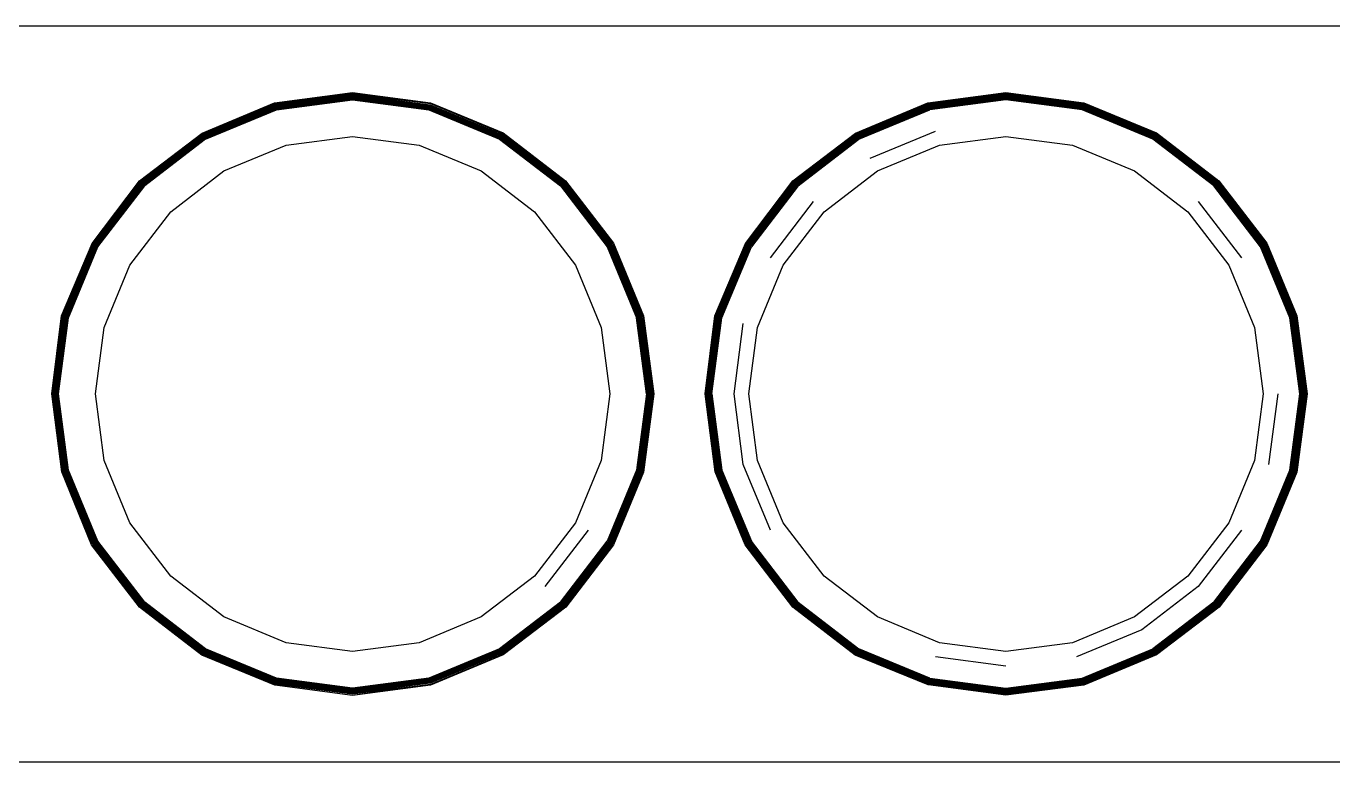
# Model space of a CAD drawing. Header units: metres. Extents: x 217 to 1422, y -179 to 129.
# Drawn here: x 478.0016 to 478.0727, y 63.6636 to 63.7036 of the extents above; entities that cross this region are included whole.
import ezdxf

# ---------------------------------------------------------------- set-up
doc = ezdxf.new("R2010")
doc.units = ezdxf.units.M
doc.header["$LTSCALE"] = 0.5
doc.header["$MEASUREMENT"] = 0
doc.layers.add('+1', color=255, linetype='Continuous')

# ---------------------------------------------------------------- blocks, each defined once
blk = doc.blocks.new('Chemistry Lab table pl')
at = {"layer": '+1', "transparency": 33554687}
for p, q in [((4.036367, 4.576938), (4.036367, 4.256938)), ((4.076367, 4.256938), (4.076367, 4.576938)), ((4.052124, 4.486107), (4.056367, 4.48667)), ((4.052132, 4.486076), (4.056367, 4.48667)), ((4.052132, 4.486076), (4.056367, 4.486618)), ((4.052141, 4.486043), (4.056367, 4.486618)), ((4.052152, 4.486), (4.056367, 4.486578)), ((4.052159, 4.485975), (4.056367, 4.486529)), ((4.052166, 4.485948), (4.056367, 4.486501)), ((4.052174, 4.48592), (4.056367, 4.486472)), ((4.052182, 4.48589), (4.056367, 4.486441)), ((4.05219, 4.485858), (4.056367, 4.486408)), ((4.056367, 4.48667), (4.06061, 4.486107)), ((4.056367, 4.486618), (4.060597, 4.486061)), ((4.056367, 4.486578), (4.060581, 4.486)), ((4.056367, 4.486578), (4.060597, 4.486061)), ((4.056367, 4.486529), (4.060574, 4.485975)), ((4.056367, 4.486501), (4.060567, 4.485948)), ((4.056367, 4.486472), (4.060559, 4.48592)), ((4.056367, 4.486441), (4.060551, 4.48589)), ((4.056367, 4.486408), (4.060543, 4.485858)), ((4.048173, 4.484463), (4.052124, 4.486107)), ((4.048173, 4.484463), (4.052132, 4.486076)), ((4.048193, 4.484428), (4.052141, 4.486043)), ((4.048213, 4.484393), (4.052141, 4.486043)), ((4.048213, 4.484393), (4.052152, 4.486)), ((4.048238, 4.484351), (4.052159, 4.485975)), ((4.048252, 4.484327), (4.052166, 4.485948)), ((4.048267, 4.484301), (4.052174, 4.48592)), ((4.048282, 4.484274), (4.052182, 4.48589)), ((4.048298, 4.484246), (4.05219, 4.485858)), ((4.048315, 4.484218), (4.052199, 4.485826)), ((4.048332, 4.484188), (4.052208, 4.485793)), ((4.048349, 4.484158), (4.052216, 4.48576)), ((4.052225, 4.485726), (4.048367, 4.484128)), ((4.052199, 4.485826), (4.056367, 4.486375)), ((4.052208, 4.485793), (4.056367, 4.486341)), ((4.052216, 4.48576), (4.056367, 4.486306)), ((4.056367, 4.486272), (4.052225, 4.485726)), ((4.056367, 4.486375), (4.060535, 4.485826)), ((4.056367, 4.486341), (4.060526, 4.485793)), ((4.056367, 4.486306), (4.060517, 4.48576)), ((4.060508, 4.485726), (4.056367, 4.486272)), ((4.064367, 4.484128), (4.060508, 4.485726)), ((4.060517, 4.48576), (4.064384, 4.484158)), ((4.060526, 4.485793), (4.064401, 4.484188)), ((4.060535, 4.485826), (4.064418, 4.484218)), ((4.060543, 4.485858), (4.064435, 4.484246)), ((4.060551, 4.48589), (4.064451, 4.484274)), ((4.060559, 4.48592), (4.064467, 4.484301)), ((4.060567, 4.485948), (4.064481, 4.484327)), ((4.060574, 4.485975), (4.064495, 4.484351)), ((4.060581, 4.486), (4.064508, 4.484373)), ((4.060597, 4.486061), (4.06454, 4.484428)), ((4.06061, 4.486107), (4.064564, 4.484469)), ((4.056367, 4.485071), (4.060197, 4.484567)), ((4.044774, 4.481864), (4.048173, 4.484463)), ((4.044797, 4.481842), (4.048173, 4.484463)), ((4.044797, 4.481842), (4.048193, 4.484428)), ((4.044836, 4.481802), (4.048213, 4.484393)), ((4.044871, 4.481767), (4.048238, 4.484351)), ((4.044891, 4.481747), (4.048252, 4.484327)), ((4.044911, 4.481727), (4.048267, 4.484301)), ((4.044933, 4.481705), (4.048282, 4.484274)), ((4.052743, 4.483794), (4.056367, 4.484272)), ((4.056367, 4.484272), (4.05999, 4.483794)), ((4.064451, 4.484274), (4.0678, 4.481705)), ((4.064467, 4.484301), (4.067822, 4.481727)), ((4.064481, 4.484327), (4.067843, 4.481747)), ((4.064495, 4.484351), (4.067862, 4.481767)), ((4.064508, 4.484373), (4.06788, 4.481785)), ((4.06454, 4.484428), (4.067925, 4.48183)), ((4.064564, 4.484469), (4.067962, 4.481867)), ((4.044956, 4.481682), (4.048298, 4.484246)), ((4.04498, 4.481658), (4.048315, 4.484218)), ((4.045004, 4.481634), (4.048332, 4.484188)), ((4.045028, 4.48161), (4.048349, 4.484158)), ((4.048367, 4.484128), (4.045053, 4.481585)), ((4.049367, 4.482396), (4.052743, 4.483794)), ((4.05999, 4.483794), (4.063367, 4.482396)), ((4.06768, 4.481585), (4.064367, 4.484128)), ((4.064384, 4.484158), (4.067705, 4.48161)), ((4.064401, 4.484188), (4.067729, 4.481634)), ((4.064418, 4.484218), (4.067754, 4.481658)), ((4.064435, 4.484246), (4.067777, 4.481682)), ((4.045902, 4.480737), (4.048967, 4.483089)), ((4.063767, 4.483089), (4.066832, 4.480737)), ((4.046467, 4.480171), (4.049367, 4.482396)), ((4.063367, 4.482396), (4.066266, 4.480171)), ((4.042165, 4.478471), (4.044774, 4.481864)), ((4.04221, 4.478445), (4.044797, 4.481842)), ((4.04221, 4.478445), (4.044836, 4.481802)), ((4.042245, 4.478425), (4.044836, 4.481802)), ((4.042288, 4.4784), (4.044871, 4.481767)), ((4.042312, 4.478386), (4.044891, 4.481747)), ((4.042337, 4.478372), (4.044911, 4.481727)), ((4.042364, 4.478356), (4.044933, 4.481705)), ((4.042392, 4.47834), (4.044956, 4.481682)), ((4.042421, 4.478323), (4.04498, 4.481658)), ((4.04245, 4.478306), (4.045004, 4.481634)), ((4.04248, 4.478289), (4.045028, 4.48161)), ((4.045053, 4.481585), (4.04251, 4.478272)), ((4.06768, 4.481585), (4.070223, 4.478272)), ((4.067705, 4.48161), (4.070253, 4.478289)), ((4.067729, 4.481634), (4.070283, 4.478306)), ((4.067754, 4.481658), (4.070313, 4.478323)), ((4.067777, 4.481682), (4.070341, 4.47834)), ((4.0678, 4.481705), (4.070369, 4.478356)), ((4.067822, 4.481727), (4.070396, 4.478372)), ((4.067843, 4.481747), (4.070422, 4.478386)), ((4.067862, 4.481767), (4.070446, 4.4784)), ((4.06788, 4.481785), (4.070468, 4.478413)), ((4.067925, 4.48183), (4.070523, 4.478445)), ((4.067962, 4.481867), (4.070549, 4.478459)), ((4.066832, 4.480737), (4.069184, 4.477671)), ((4.044242, 4.477272), (4.046467, 4.480171)), ((4.066266, 4.480171), (4.068491, 4.477272)), ((4.040527, 4.474516), (4.042165, 4.478471)), ((4.040562, 4.474506), (4.04221, 4.478445)), ((4.040595, 4.474497), (4.04221, 4.478445)), ((4.040639, 4.474486), (4.042245, 4.478425)), ((4.040663, 4.474479), (4.042288, 4.4784)), ((4.04069, 4.474472), (4.042312, 4.478386)), ((4.040719, 4.474464), (4.042337, 4.478372)), ((4.040749, 4.474456), (4.042364, 4.478356)), ((4.04078, 4.474448), (4.042392, 4.47834)), ((4.040812, 4.474439), (4.042421, 4.478323)), ((4.040845, 4.474431), (4.04245, 4.478306)), ((4.040878, 4.474422), (4.04248, 4.478289)), ((4.04251, 4.478272), (4.040912, 4.474413)), ((4.071821, 4.474413), (4.070223, 4.478272)), ((4.070253, 4.478289), (4.071855, 4.474422)), ((4.070283, 4.478306), (4.071889, 4.474431)), ((4.070313, 4.478323), (4.071921, 4.474439)), ((4.070341, 4.47834), (4.071954, 4.474448)), ((4.070369, 4.478356), (4.071985, 4.474456)), ((4.070396, 4.478372), (4.072015, 4.474464)), ((4.070422, 4.478386), (4.072043, 4.474472)), ((4.070446, 4.4784), (4.07207, 4.474479)), ((4.070468, 4.478413), (4.072095, 4.474486)), ((4.070468, 4.478413), (4.072138, 4.474497)), ((4.070523, 4.478445), (4.072195, 4.474513)), ((4.070523, 4.478445), (4.072138, 4.474497)), ((4.070549, 4.478459), (4.072195, 4.474513)), ((4.042844, 4.473895), (4.044242, 4.477272)), ((4.068491, 4.477272), (4.06989, 4.473895)), ((4.069184, 4.477671), (4.070662, 4.474102)), ((4.039968, 4.470272), (4.040527, 4.474516)), ((4.040004, 4.470272), (4.040527, 4.474516)), ((4.040004, 4.470272), (4.040562, 4.474506)), ((4.040039, 4.470272), (4.040562, 4.474506)), ((4.040039, 4.470272), (4.040595, 4.474497)), ((4.040039, 4.470272), (4.040639, 4.474486)), ((4.040084, 4.470272), (4.040639, 4.474486)), ((4.040109, 4.470272), (4.040663, 4.474479)), ((4.040137, 4.470272), (4.04069, 4.474472)), ((4.040167, 4.470272), (4.040719, 4.474464)), ((4.040198, 4.470272), (4.040749, 4.474456)), ((4.04023, 4.470272), (4.04078, 4.474448)), ((4.040263, 4.470272), (4.040812, 4.474439)), ((4.040297, 4.470272), (4.040845, 4.474431)), ((4.040332, 4.470272), (4.040878, 4.474422)), ((4.040912, 4.474413), (4.040367, 4.470272)), ((4.072367, 4.470272), (4.071821, 4.474413)), ((4.071855, 4.474422), (4.072401, 4.470272)), ((4.071889, 4.474431), (4.072436, 4.470272)), ((4.071921, 4.474439), (4.07247, 4.470272)), ((4.071954, 4.474448), (4.072503, 4.470272)), ((4.071985, 4.474456), (4.072536, 4.470272)), ((4.072015, 4.474464), (4.072567, 4.470272)), ((4.072043, 4.474472), (4.072596, 4.470272)), ((4.07207, 4.474479), (4.072624, 4.470272)), ((4.072095, 4.474486), (4.072673, 4.470272)), ((4.072138, 4.474497), (4.072673, 4.470272)), ((4.072138, 4.474497), (4.072713, 4.470272)), ((4.072195, 4.474513), (4.072742, 4.470272)), ((4.042367, 4.470272), (4.042844, 4.473895)), ((4.06989, 4.473895), (4.070367, 4.470272)), ((4.040527, 4.466027), (4.039968, 4.470272)), ((4.040562, 4.466037), (4.040004, 4.470272)), ((4.040595, 4.466046), (4.040039, 4.470272)), ((4.040639, 4.466057), (4.040084, 4.470272)), ((4.040663, 4.466064), (4.040109, 4.470272)), ((4.04069, 4.466071), (4.040137, 4.470272)), ((4.040719, 4.466079), (4.040167, 4.470272)), ((4.040749, 4.466087), (4.040198, 4.470272)), ((4.04078, 4.466095), (4.04023, 4.470272)), ((4.040812, 4.466104), (4.040263, 4.470272)), ((4.040845, 4.466112), (4.040297, 4.470272)), ((4.040878, 4.466121), (4.040332, 4.470272)), ((4.040367, 4.470272), (4.040912, 4.46613)), ((4.042844, 4.466648), (4.042367, 4.470272)), ((4.070367, 4.470272), (4.06989, 4.466648)), ((4.071166, 4.470272), (4.070662, 4.466441)), ((4.071821, 4.46613), (4.072367, 4.470272)), ((4.072401, 4.470272), (4.071855, 4.466121)), ((4.072436, 4.470272), (4.071889, 4.466112)), ((4.07247, 4.470272), (4.071921, 4.466104)), ((4.072503, 4.470272), (4.071954, 4.466095)), ((4.072536, 4.470272), (4.071985, 4.466087)), ((4.072567, 4.470272), (4.072015, 4.466079)), ((4.072596, 4.470272), (4.072043, 4.466071)), ((4.072624, 4.470272), (4.07207, 4.466064)), ((4.072673, 4.470272), (4.072117, 4.466051)), ((4.072713, 4.470272), (4.072156, 4.466041)), ((4.072742, 4.470272), (4.072184, 4.466033)), ((4.044242, 4.463272), (4.042844, 4.466648)), ((4.06989, 4.466648), (4.068491, 4.463272)), ((4.042185, 4.462084), (4.040527, 4.466027)), ((4.042185, 4.462084), (4.040562, 4.466037)), ((4.04221, 4.462098), (4.040595, 4.466046)), ((4.042265, 4.46213), (4.040595, 4.466046)), ((4.042265, 4.46213), (4.040639, 4.466057)), ((4.042288, 4.462143), (4.040663, 4.466064)), ((4.042312, 4.462157), (4.04069, 4.466071)), ((4.042337, 4.462172), (4.040719, 4.466079)), ((4.042364, 4.462187), (4.040749, 4.466087)), ((4.042392, 4.462203), (4.04078, 4.466095)), ((4.042421, 4.46222), (4.040812, 4.466104)), ((4.04245, 4.462237), (4.040845, 4.466112)), ((4.04248, 4.462254), (4.040878, 4.466121)), ((4.04251, 4.462272), (4.040912, 4.46613)), ((4.04355, 4.462872), (4.042071, 4.466441)), ((4.071821, 4.46613), (4.070223, 4.462272)), ((4.071855, 4.466121), (4.070253, 4.462254)), ((4.071889, 4.466112), (4.070283, 4.462237)), ((4.071921, 4.466104), (4.070313, 4.46222)), ((4.071954, 4.466095), (4.070341, 4.462203)), ((4.071985, 4.466087), (4.070369, 4.462187)), ((4.072015, 4.466079), (4.070396, 4.462172)), ((4.072043, 4.466071), (4.070422, 4.462157)), ((4.07207, 4.466064), (4.070446, 4.462143)), ((4.072117, 4.466051), (4.070488, 4.462118)), ((4.072156, 4.466041), (4.070537, 4.46209)), ((4.072184, 4.466033), (4.070537, 4.46209)), ((4.072184, 4.466033), (4.070568, 4.462072)), ((4.046467, 4.460372), (4.044242, 4.463272)), ((4.068491, 4.463272), (4.066266, 4.460372)), ((4.045004, 4.458909), (4.04245, 4.462237)), ((4.045028, 4.458933), (4.04248, 4.462254)), ((4.045053, 4.458958), (4.04251, 4.462272)), ((4.06768, 4.458958), (4.070223, 4.462272)), ((4.070253, 4.462254), (4.067705, 4.458933)), ((4.070283, 4.462237), (4.067729, 4.458909)), ((4.044771, 4.458676), (4.042185, 4.462084)), ((4.044797, 4.458701), (4.042185, 4.462084)), ((4.044821, 4.458726), (4.04221, 4.462098)), ((4.044853, 4.458758), (4.042265, 4.46213)), ((4.044821, 4.458726), (4.042265, 4.46213)), ((4.044871, 4.458776), (4.042288, 4.462143)), ((4.044891, 4.458796), (4.042312, 4.462157)), ((4.044911, 4.458816), (4.042337, 4.462172)), ((4.044933, 4.458838), (4.042364, 4.462187)), ((4.044956, 4.458861), (4.042392, 4.462203)), ((4.04498, 4.458885), (4.042421, 4.46222)), ((4.070313, 4.46222), (4.067754, 4.458885)), ((4.070341, 4.462203), (4.067777, 4.458861)), ((4.070369, 4.462187), (4.0678, 4.458838)), ((4.070396, 4.462172), (4.067822, 4.458816)), ((4.070422, 4.462157), (4.067843, 4.458796)), ((4.070446, 4.462143), (4.067862, 4.458776)), ((4.070488, 4.462118), (4.06788, 4.458758)), ((4.070488, 4.462118), (4.067925, 4.458713)), ((4.070537, 4.46209), (4.067925, 4.458713)), ((4.070568, 4.462072), (4.067962, 4.458676)), ((4.049367, 4.458147), (4.046467, 4.460372)), ((4.066266, 4.460372), (4.063367, 4.458147)), ((4.048967, 4.457454), (4.045902, 4.459806)), ((4.048179, 4.45609), (4.044771, 4.458676)), ((4.048193, 4.456115), (4.044797, 4.458701)), ((4.048193, 4.456115), (4.044821, 4.458726)), ((4.048213, 4.45615), (4.044821, 4.458726)), ((4.048213, 4.45615), (4.044853, 4.458758)), ((4.048238, 4.456192), (4.044871, 4.458776)), ((4.048252, 4.456216), (4.044891, 4.458796)), ((4.048267, 4.456242), (4.044911, 4.458816)), ((4.048282, 4.456269), (4.044933, 4.458838)), ((4.048298, 4.456297), (4.044956, 4.458861)), ((4.048315, 4.456325), (4.04498, 4.458885)), ((4.048332, 4.456355), (4.045004, 4.458909)), ((4.048349, 4.456385), (4.045028, 4.458933)), ((4.045053, 4.458958), (4.048367, 4.456415)), ((4.06768, 4.458958), (4.064367, 4.456415)), ((4.067705, 4.458933), (4.064384, 4.456385)), ((4.067729, 4.458909), (4.064401, 4.456355)), ((4.067754, 4.458885), (4.064418, 4.456325)), ((4.067777, 4.458861), (4.064435, 4.456297)), ((4.0678, 4.458838), (4.064451, 4.456269)), ((4.067822, 4.458816), (4.064467, 4.456242)), ((4.067843, 4.458796), (4.064481, 4.456216)), ((4.067862, 4.458776), (4.064495, 4.456192)), ((4.06788, 4.458758), (4.064508, 4.45617)), ((4.067925, 4.458713), (4.06454, 4.456115)), ((4.067962, 4.458676), (4.064566, 4.45607)), ((4.052743, 4.456749), (4.049367, 4.458147)), ((4.063367, 4.458147), (4.05999, 4.456749)), ((4.063767, 4.457454), (4.060197, 4.455976)), ((4.056367, 4.456272), (4.052743, 4.456749)), ((4.05999, 4.456749), (4.056367, 4.456272)), ((4.052122, 4.45443), (4.048179, 4.45609)), ((4.052141, 4.4545), (4.048193, 4.456115)), ((4.052132, 4.454467), (4.048193, 4.456115)), ((4.052152, 4.454543), (4.048213, 4.45615)), ((4.052159, 4.454568), (4.048238, 4.456192)), ((4.052166, 4.454595), (4.048252, 4.456216)), ((4.052174, 4.454624), (4.048267, 4.456242)), ((4.052182, 4.454653), (4.048282, 4.456269)), ((4.05219, 4.454685), (4.048298, 4.456297)), ((4.052199, 4.454717), (4.048315, 4.456325)), ((4.052208, 4.45475), (4.048332, 4.456355)), ((4.052216, 4.454783), (4.048349, 4.456385)), ((4.052225, 4.454817), (4.048367, 4.456415)), ((4.056367, 4.455472), (4.052536, 4.455976)), ((4.060197, 4.455976), (4.056367, 4.455472)), ((4.060508, 4.454817), (4.064367, 4.456415)), ((4.064384, 4.456385), (4.060517, 4.454783)), ((4.064401, 4.456355), (4.060526, 4.45475)), ((4.064418, 4.456325), (4.060535, 4.454717)), ((4.064435, 4.456297), (4.060543, 4.454685)), ((4.064451, 4.456269), (4.060551, 4.454653)), ((4.064467, 4.456242), (4.060559, 4.454624)), ((4.064481, 4.456216), (4.060567, 4.454595)), ((4.064495, 4.456192), (4.060574, 4.454568)), ((4.064508, 4.45617), (4.060587, 4.454521)), ((4.06454, 4.456115), (4.060597, 4.454482)), ((4.064566, 4.45607), (4.060608, 4.454443)), ((4.056367, 4.453896), (4.052122, 4.45443)), ((4.056367, 4.453925), (4.052132, 4.454467)), ((4.056367, 4.453925), (4.052141, 4.4545)), ((4.056367, 4.453965), (4.052152, 4.454543)), ((4.056367, 4.454014), (4.052159, 4.454568)), ((4.056367, 4.454042), (4.052166, 4.454595)), ((4.056367, 4.454072), (4.052174, 4.454624)), ((4.056367, 4.454102), (4.052182, 4.454653)), ((4.056367, 4.454135), (4.05219, 4.454685)), ((4.056367, 4.454168), (4.052199, 4.454717)), ((4.056367, 4.454202), (4.052208, 4.45475)), ((4.056367, 4.454237), (4.052216, 4.454783)), ((4.056367, 4.454272), (4.052225, 4.454817)), ((4.056367, 4.454272), (4.060508, 4.454817)), ((4.060517, 4.454783), (4.056367, 4.454237)), ((4.060526, 4.45475), (4.056367, 4.454202)), ((4.060535, 4.454717), (4.056367, 4.454168)), ((4.060543, 4.454685), (4.056367, 4.454135)), ((4.060551, 4.454653), (4.056367, 4.454102)), ((4.060559, 4.454624), (4.056367, 4.454072)), ((4.060567, 4.454595), (4.056367, 4.454042)), ((4.060574, 4.454568), (4.056367, 4.454014)), ((4.060587, 4.454521), (4.056367, 4.453965)), ((4.060597, 4.454482), (4.056367, 4.453925)), ((4.060608, 4.454443), (4.056367, 4.453896)), ((4.052124, 4.450551), (4.056367, 4.451114)), ((4.052136, 4.450505), (4.056367, 4.451062)), ((4.052152, 4.450444), (4.056367, 4.451022)), ((4.052159, 4.450419), (4.056367, 4.450973)), ((4.052166, 4.450392), (4.056367, 4.450945)), ((4.052174, 4.450364), (4.056367, 4.450916)), ((4.052182, 4.450334), (4.056367, 4.450885)), ((4.05219, 4.450303), (4.056367, 4.450853)), ((4.056367, 4.451114), (4.06061, 4.450551)), ((4.056367, 4.451114), (4.060602, 4.450521)), ((4.056367, 4.451062), (4.060602, 4.450521)), ((4.056367, 4.451062), (4.060593, 4.450487)), ((4.056367, 4.451022), (4.060581, 4.450444)), ((4.056367, 4.451022), (4.060593, 4.450487)), ((4.056367, 4.450973), (4.060574, 4.450419)), ((4.056367, 4.450945), (4.060567, 4.450392)), ((4.056367, 4.450916), (4.060559, 4.450364)), ((4.056367, 4.450885), (4.060551, 4.450334)), ((4.056367, 4.450853), (4.060543, 4.450303)), ((4.048173, 4.448907), (4.052124, 4.450551)), ((4.048193, 4.448872), (4.052136, 4.450505)), ((4.048225, 4.448817), (4.052152, 4.450444)), ((4.048238, 4.448795), (4.052159, 4.450419)), ((4.048252, 4.448771), (4.052166, 4.450392)), ((4.048267, 4.448746), (4.052174, 4.450364)), ((4.048282, 4.448719), (4.052182, 4.450334)), ((4.048298, 4.448691), (4.05219, 4.450303)), ((4.048315, 4.448662), (4.052199, 4.450271)), ((4.048332, 4.448633), (4.052208, 4.450238)), ((4.048349, 4.448603), (4.052216, 4.450204)), ((4.048367, 4.448572), (4.052225, 4.450171)), ((4.052199, 4.450271), (4.056367, 4.450819)), ((4.052208, 4.450238), (4.056367, 4.450785)), ((4.052216, 4.450204), (4.056367, 4.450751)), ((4.056367, 4.450716), (4.052225, 4.450171)), ((4.056367, 4.450819), (4.060535, 4.450271)), ((4.056367, 4.450785), (4.060526, 4.450238)), ((4.056367, 4.450751), (4.060517, 4.450204)), ((4.056367, 4.450716), (4.060508, 4.450171)), ((4.060508, 4.450171), (4.064367, 4.448572)), ((4.060517, 4.450204), (4.064384, 4.448603)), ((4.060526, 4.450238), (4.064401, 4.448633)), ((4.060535, 4.450271), (4.064418, 4.448662)), ((4.060543, 4.450303), (4.064435, 4.448691)), ((4.060551, 4.450334), (4.064451, 4.448719)), ((4.060559, 4.450364), (4.064467, 4.448746)), ((4.060567, 4.450392), (4.064481, 4.448771)), ((4.060574, 4.450419), (4.064495, 4.448795)), ((4.060581, 4.450444), (4.064508, 4.448817)), ((4.060593, 4.450487), (4.06453, 4.448856)), ((4.060602, 4.450521), (4.064548, 4.448886)), ((4.060602, 4.450521), (4.064564, 4.448914)), ((4.06061, 4.450551), (4.064564, 4.448914)), ((4.044774, 4.446308), (4.048173, 4.448907)), ((4.044797, 4.446286), (4.048193, 4.448872)), ((4.044821, 4.446261), (4.048193, 4.448872)), ((4.044821, 4.446261), (4.048225, 4.448817)), ((4.044853, 4.44623), (4.048225, 4.448817)), ((4.044871, 4.446211), (4.048238, 4.448795)), ((4.044891, 4.446192), (4.048252, 4.448771)), ((4.044911, 4.446171), (4.048267, 4.448746)), ((4.044933, 4.446149), (4.048282, 4.448719)), ((4.052743, 4.448239), (4.056367, 4.448716)), ((4.056367, 4.448716), (4.05999, 4.448239)), ((4.064451, 4.448719), (4.0678, 4.446149)), ((4.064467, 4.448746), (4.067822, 4.446171)), ((4.064481, 4.448771), (4.067843, 4.446192)), ((4.064495, 4.448795), (4.067862, 4.446211)), ((4.064508, 4.448817), (4.06788, 4.44623)), ((4.06453, 4.448856), (4.067912, 4.446261)), ((4.064548, 4.448886), (4.067937, 4.446286)), ((4.064564, 4.448914), (4.067962, 4.446311)), ((4.044956, 4.446126), (4.048298, 4.448691)), ((4.04498, 4.446103), (4.048315, 4.448662)), ((4.045004, 4.446079), (4.048332, 4.448633)), ((4.045028, 4.446054), (4.048349, 4.448603)), ((4.045053, 4.44603), (4.048367, 4.448572)), ((4.049367, 4.44684), (4.052743, 4.448239)), ((4.05999, 4.448239), (4.063367, 4.44684)), ((4.06768, 4.44603), (4.064367, 4.448572)), ((4.064384, 4.448603), (4.067705, 4.446054)), ((4.064401, 4.448633), (4.067729, 4.446079)), ((4.064418, 4.448662), (4.067754, 4.446103)), ((4.064435, 4.448691), (4.067777, 4.446126)), ((4.063767, 4.447533), (4.066832, 4.445181)), ((4.046467, 4.444615), (4.049367, 4.44684)), ((4.063367, 4.44684), (4.066266, 4.444615)), ((4.042165, 4.442915), (4.044774, 4.446308)), ((4.04221, 4.442889), (4.044797, 4.446286)), ((4.04221, 4.442889), (4.044821, 4.446261)), ((4.042265, 4.442857), (4.044821, 4.446261)), ((4.042265, 4.442857), (4.044853, 4.44623)), ((4.042288, 4.442845), (4.044871, 4.446211)), ((4.042312, 4.442831), (4.044891, 4.446192)), ((4.042337, 4.442816), (4.044911, 4.446171)), ((4.042364, 4.4428), (4.044933, 4.446149)), ((4.042392, 4.442784), (4.044956, 4.446126)), ((4.042421, 4.442768), (4.04498, 4.446103)), ((4.04245, 4.442751), (4.045004, 4.446079)), ((4.04248, 4.442733), (4.045028, 4.446054)), ((4.04251, 4.442716), (4.045053, 4.44603)), ((4.06768, 4.44603), (4.070223, 4.442716)), ((4.067705, 4.446054), (4.070253, 4.442733)), ((4.067729, 4.446079), (4.070283, 4.442751)), ((4.067754, 4.446103), (4.070313, 4.442768)), ((4.067777, 4.446126), (4.070341, 4.442784)), ((4.0678, 4.446149), (4.070369, 4.4428)), ((4.067822, 4.446171), (4.070396, 4.442816)), ((4.067843, 4.446192), (4.070422, 4.442831)), ((4.067862, 4.446211), (4.070446, 4.442845)), ((4.06788, 4.44623), (4.070468, 4.442857)), ((4.067912, 4.446261), (4.070523, 4.442889)), ((4.067937, 4.446286), (4.070549, 4.442904)), ((4.067962, 4.446311), (4.070549, 4.442904)), ((4.044242, 4.441716), (4.046467, 4.444615)), ((4.066266, 4.444615), (4.068491, 4.441716)), ((4.040527, 4.43896), (4.042165, 4.442915)), ((4.040577, 4.438947), (4.04221, 4.442889)), ((4.040639, 4.43893), (4.042265, 4.442857)), ((4.040663, 4.438924), (4.042288, 4.442845)), ((4.04069, 4.438916), (4.042312, 4.442831)), ((4.040719, 4.438909), (4.042337, 4.442816)), ((4.040749, 4.438901), (4.042364, 4.4428)), ((4.04078, 4.438892), (4.042392, 4.442784)), ((4.040812, 4.438884), (4.042421, 4.442768)), ((4.040845, 4.438875), (4.04245, 4.442751)), ((4.040878, 4.438866), (4.04248, 4.442733)), ((4.040912, 4.438857), (4.04251, 4.442716)), ((4.070223, 4.442716), (4.071821, 4.438857)), ((4.070253, 4.442733), (4.071855, 4.438866)), ((4.070283, 4.442751), (4.071889, 4.438875)), ((4.070313, 4.442768), (4.071921, 4.438884)), ((4.070341, 4.442784), (4.071954, 4.438892)), ((4.070369, 4.4428), (4.071985, 4.438901)), ((4.070396, 4.442816), (4.072015, 4.438909)), ((4.070422, 4.442831), (4.072043, 4.438916)), ((4.070446, 4.442845), (4.07207, 4.438924)), ((4.070468, 4.442857), (4.072095, 4.43893)), ((4.070523, 4.442889), (4.072156, 4.438947)), ((4.070549, 4.442904), (4.072195, 4.438957)), ((4.070549, 4.442904), (4.072156, 4.438947)), ((4.042844, 4.438339), (4.044242, 4.441716)), ((4.068491, 4.441716), (4.06989, 4.438339)), ((4.039968, 4.434716), (4.040527, 4.43896)), ((4.040004, 4.434716), (4.040577, 4.438947)), ((4.040039, 4.434716), (4.040577, 4.438947)), ((4.040084, 4.434716), (4.040639, 4.43893)), ((4.040109, 4.434716), (4.040663, 4.438924)), ((4.040137, 4.434716), (4.04069, 4.438916)), ((4.040167, 4.434716), (4.040719, 4.438909)), ((4.040198, 4.434716), (4.040749, 4.438901)), ((4.04023, 4.434716), (4.04078, 4.438892)), ((4.040263, 4.434716), (4.040812, 4.438884)), ((4.040297, 4.434716), (4.040845, 4.438875)), ((4.040332, 4.434716), (4.040878, 4.438866)), ((4.040367, 4.434716), (4.040912, 4.438857)), ((4.071821, 4.438857), (4.072367, 4.434716)), ((4.071855, 4.438866), (4.072401, 4.434716)), ((4.071889, 4.438875), (4.072436, 4.434716)), ((4.071921, 4.438884), (4.07247, 4.434716)), ((4.071954, 4.438892), (4.072503, 4.434716)), ((4.071985, 4.438901), (4.072536, 4.434716)), ((4.072015, 4.438909), (4.072567, 4.434716)), ((4.072043, 4.438916), (4.072596, 4.434716)), ((4.07207, 4.438924), (4.072624, 4.434716)), ((4.072095, 4.43893), (4.072649, 4.434716)), ((4.072156, 4.438947), (4.072694, 4.434716)), ((4.072156, 4.438947), (4.072753, 4.434716)), ((4.072195, 4.438957), (4.072753, 4.434716)), ((4.042367, 4.434716), (4.042844, 4.438339)), ((4.06989, 4.438339), (4.070367, 4.434716)), ((4.040527, 4.430472), (4.039968, 4.434716)), ((4.040562, 4.430481), (4.040004, 4.434716)), ((4.040595, 4.43049), (4.040004, 4.434716)), ((4.040595, 4.43049), (4.040039, 4.434716)), ((4.040639, 4.430502), (4.040084, 4.434716)), ((4.040663, 4.430508), (4.040109, 4.434716)), ((4.04069, 4.430515), (4.040137, 4.434716)), ((4.040719, 4.430523), (4.040167, 4.434716)), ((4.040749, 4.430531), (4.040198, 4.434716)), ((4.04078, 4.430539), (4.04023, 4.434716)), ((4.040812, 4.430548), (4.040263, 4.434716)), ((4.040845, 4.430557), (4.040297, 4.434716)), ((4.040878, 4.430566), (4.040332, 4.434716)), ((4.040912, 4.430575), (4.040367, 4.434716)), ((4.042844, 4.431092), (4.042367, 4.434716)), ((4.070367, 4.434716), (4.06989, 4.431092)), ((4.072367, 4.434716), (4.071821, 4.430575)), ((4.072401, 4.434716), (4.071855, 4.430566)), ((4.072436, 4.434716), (4.071889, 4.430557)), ((4.07247, 4.434716), (4.071921, 4.430548)), ((4.072503, 4.434716), (4.071954, 4.430539)), ((4.072536, 4.434716), (4.071985, 4.430531)), ((4.072567, 4.434716), (4.072015, 4.430523)), ((4.072596, 4.434716), (4.072043, 4.430515)), ((4.072624, 4.434716), (4.07207, 4.430508)), ((4.072649, 4.434716), (4.072095, 4.430502)), ((4.072694, 4.434716), (4.072138, 4.43049)), ((4.072753, 4.434716), (4.072195, 4.430475)), ((4.044242, 4.427716), (4.042844, 4.431092)), ((4.06989, 4.431092), (4.068491, 4.427716)), ((4.042185, 4.426528), (4.040527, 4.430472)), ((4.042185, 4.426528), (4.040562, 4.430481)), ((4.04221, 4.426543), (4.040595, 4.43049)), ((4.042265, 4.426575), (4.040595, 4.43049)), ((4.042265, 4.426575), (4.040639, 4.430502)), ((4.042288, 4.426587), (4.040663, 4.430508)), ((4.042312, 4.426601), (4.04069, 4.430515)), ((4.042337, 4.426616), (4.040719, 4.430523)), ((4.042364, 4.426631), (4.040749, 4.430531)), ((4.042392, 4.426648), (4.04078, 4.430539)), ((4.042421, 4.426664), (4.040812, 4.430548)), ((4.04245, 4.426681), (4.040845, 4.430557)), ((4.04248, 4.426699), (4.040878, 4.430566)), ((4.04251, 4.426716), (4.040912, 4.430575)), ((4.071821, 4.430575), (4.070223, 4.426716)), ((4.071855, 4.430566), (4.070253, 4.426699)), ((4.071889, 4.430557), (4.070283, 4.426681)), ((4.071921, 4.430548), (4.070313, 4.426664)), ((4.071954, 4.430539), (4.070341, 4.426648)), ((4.071985, 4.430531), (4.070369, 4.426631)), ((4.072015, 4.430523), (4.070396, 4.426616)), ((4.072043, 4.430515), (4.070422, 4.426601)), ((4.07207, 4.430508), (4.070446, 4.426587)), ((4.072095, 4.430502), (4.070468, 4.426575)), ((4.072138, 4.43049), (4.070507, 4.426552)), ((4.072195, 4.430475), (4.070537, 4.426535)), ((4.072195, 4.430475), (4.070568, 4.426517)), ((4.046467, 4.424816), (4.044242, 4.427716)), ((4.068491, 4.427716), (4.066266, 4.424816)), ((4.045004, 4.423353), (4.04245, 4.426681)), ((4.045028, 4.423378), (4.04248, 4.426699)), ((4.04251, 4.426716), (4.045053, 4.423402)), ((4.070223, 4.426716), (4.06768, 4.423402)), ((4.070253, 4.426699), (4.067705, 4.423378)), ((4.070283, 4.426681), (4.067729, 4.423353)), ((4.044771, 4.42312), (4.042185, 4.426528)), ((4.044797, 4.423146), (4.042185, 4.426528)), ((4.044821, 4.423171), (4.04221, 4.426543)), ((4.044853, 4.423202), (4.042265, 4.426575)), ((4.044821, 4.423171), (4.042265, 4.426575)), ((4.044871, 4.42322), (4.042288, 4.426587)), ((4.044891, 4.42324), (4.042312, 4.426601)), ((4.044911, 4.423261), (4.042337, 4.426616)), ((4.044933, 4.423283), (4.042364, 4.426631)), ((4.044956, 4.423306), (4.042392, 4.426648)), ((4.04498, 4.423329), (4.042421, 4.426664)), ((4.070313, 4.426664), (4.067754, 4.423329)), ((4.070341, 4.426648), (4.067777, 4.423306)), ((4.070369, 4.426631), (4.0678, 4.423283)), ((4.070396, 4.426616), (4.067822, 4.423261)), ((4.070422, 4.426601), (4.067843, 4.42324)), ((4.070446, 4.426587), (4.067862, 4.42322)), ((4.070468, 4.426575), (4.06788, 4.423202)), ((4.070507, 4.426552), (4.06788, 4.423202)), ((4.070507, 4.426552), (4.067912, 4.423171)), ((4.070537, 4.426535), (4.067937, 4.423146)), ((4.070568, 4.426517), (4.067962, 4.42312)), ((4.049367, 4.422592), (4.046467, 4.424816)), ((4.066266, 4.424816), (4.063367, 4.422592)), ((4.048179, 4.420534), (4.044771, 4.42312)), ((4.048179, 4.420534), (4.044797, 4.423146)), ((4.048213, 4.420594), (4.044821, 4.423171)), ((4.048193, 4.42056), (4.044821, 4.423171)), ((4.048213, 4.420594), (4.044853, 4.423202)), ((4.048238, 4.420637), (4.044871, 4.42322)), ((4.048252, 4.420661), (4.044891, 4.42324)), ((4.048267, 4.420686), (4.044911, 4.423261)), ((4.048282, 4.420713), (4.044933, 4.423283)), ((4.048298, 4.420741), (4.044956, 4.423306)), ((4.048315, 4.42077), (4.04498, 4.423329)), ((4.048332, 4.420799), (4.045004, 4.423353)), ((4.048349, 4.420829), (4.045028, 4.423378)), ((4.048367, 4.42086), (4.045053, 4.423402)), ((4.06768, 4.423402), (4.064367, 4.42086)), ((4.067705, 4.423378), (4.064384, 4.420829)), ((4.067729, 4.423353), (4.064401, 4.420799)), ((4.067754, 4.423329), (4.064418, 4.42077)), ((4.067777, 4.423306), (4.064435, 4.420741)), ((4.0678, 4.423283), (4.064451, 4.420713)), ((4.067822, 4.423261), (4.064467, 4.420686)), ((4.067843, 4.42324), (4.064481, 4.420661)), ((4.067862, 4.42322), (4.064495, 4.420637)), ((4.06788, 4.423202), (4.064508, 4.420615)), ((4.067912, 4.423171), (4.06454, 4.42056)), ((4.067937, 4.423146), (4.06454, 4.42056)), ((4.067962, 4.42312), (4.064566, 4.420514)), ((4.052743, 4.421193), (4.049367, 4.422592)), ((4.063367, 4.422592), (4.05999, 4.421193)), ((4.056367, 4.420716), (4.052743, 4.421193)), ((4.05999, 4.421193), (4.056367, 4.420716)), ((4.052122, 4.418875), (4.048179, 4.420534)), ((4.052136, 4.418927), (4.048179, 4.420534)), ((4.052136, 4.418927), (4.048193, 4.42056)), ((4.052152, 4.418988), (4.048213, 4.420594)), ((4.052136, 4.418927), (4.048213, 4.420594)), ((4.052159, 4.419013), (4.048238, 4.420637)), ((4.052166, 4.41904), (4.048252, 4.420661)), ((4.052174, 4.419068), (4.048267, 4.420686)), ((4.052182, 4.419098), (4.048282, 4.420713)), ((4.05219, 4.419129), (4.048298, 4.420741)), ((4.052199, 4.419161), (4.048315, 4.42077)), ((4.052208, 4.419194), (4.048332, 4.420799)), ((4.052216, 4.419227), (4.048349, 4.420829)), ((4.052225, 4.419261), (4.048367, 4.42086)), ((4.064367, 4.42086), (4.060508, 4.419261)), ((4.064384, 4.420829), (4.060517, 4.419227)), ((4.064401, 4.420799), (4.060526, 4.419194)), ((4.064418, 4.42077), (4.060535, 4.419161)), ((4.064435, 4.420741), (4.060543, 4.419129)), ((4.064451, 4.420713), (4.060551, 4.419098)), ((4.064467, 4.420686), (4.060559, 4.419068)), ((4.064481, 4.420661), (4.060567, 4.41904)), ((4.064495, 4.420637), (4.060574, 4.419013)), ((4.064508, 4.420615), (4.060581, 4.418988)), ((4.06454, 4.42056), (4.060597, 4.418927)), ((4.064566, 4.420514), (4.060608, 4.418888)), ((4.056367, 4.41834), (4.052122, 4.418875)), ((4.056367, 4.41837), (4.052136, 4.418927)), ((4.056367, 4.41841), (4.052136, 4.418927)), ((4.056367, 4.41841), (4.052152, 4.418988)), ((4.056367, 4.418459), (4.052159, 4.419013)), ((4.056367, 4.418487), (4.052166, 4.41904)), ((4.056367, 4.418516), (4.052174, 4.419068)), ((4.056367, 4.418547), (4.052182, 4.419098)), ((4.056367, 4.418579), (4.05219, 4.419129)), ((4.056367, 4.418612), (4.052199, 4.419161)), ((4.056367, 4.418646), (4.052208, 4.419194)), ((4.056367, 4.418681), (4.052216, 4.419227)), ((4.056367, 4.418716), (4.052225, 4.419261)), ((4.060508, 4.419261), (4.056367, 4.418716)), ((4.060517, 4.419227), (4.056367, 4.418681)), ((4.060526, 4.419194), (4.056367, 4.418646)), ((4.060535, 4.419161), (4.056367, 4.418612)), ((4.060543, 4.419129), (4.056367, 4.418579)), ((4.060551, 4.419098), (4.056367, 4.418547)), ((4.060559, 4.419068), (4.056367, 4.418516)), ((4.060567, 4.41904), (4.056367, 4.418487)), ((4.060574, 4.419013), (4.056367, 4.418459)), ((4.060581, 4.418988), (4.056367, 4.41841)), ((4.060597, 4.418927), (4.056367, 4.41837)), ((4.060597, 4.418927), (4.056367, 4.41841)), ((4.060608, 4.418888), (4.056367, 4.41834))]:
    blk.add_line(p, q, dxfattribs=at)

msp = doc.modelspace()

# ---------------------------------------------------------------- block references
at = {"layer": '+1', "transparency": 33554687, "rotation": 269.9999999999999}
msp.add_blockref('Chemistry Lab table pl', (473.584609, 67.739947), dxfattribs=at)

doc.saveas('drawing.dxf')
